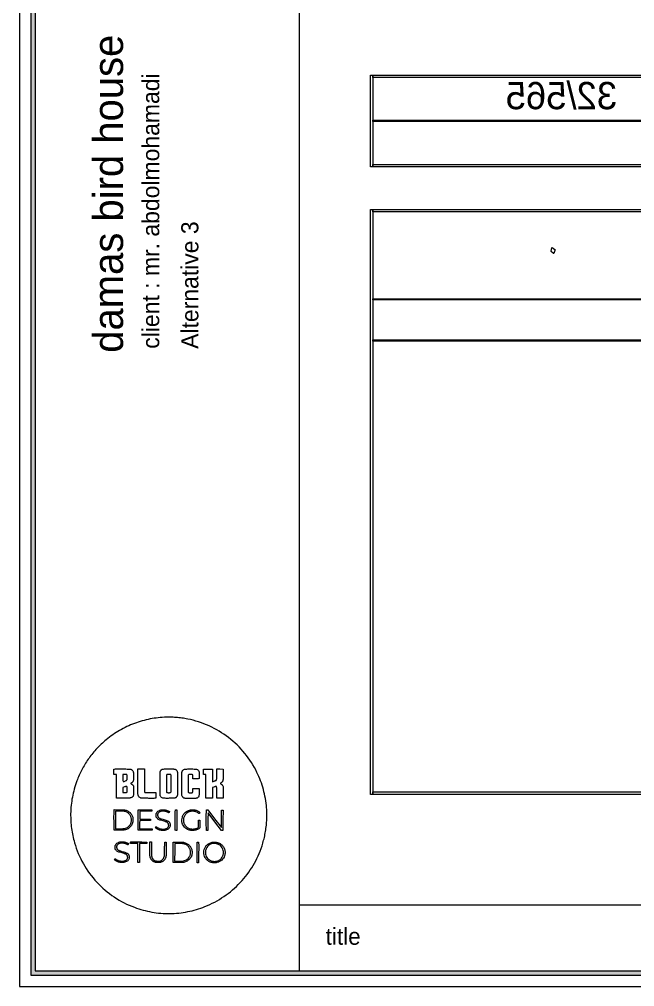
# Model space of a CAD drawing. Header units: metres. Extents: x 294 to 1101, y -498 to -355.
# Drawn here: x 742.37 to 752.9, y -409.02 to -392.48 of the extents above; entities that cross this region are included whole.
import ezdxf

# ---------------------------------------------------------------- set-up
doc = ezdxf.new("R2010")
doc.units = ezdxf.units.M
doc.layers.add('19-JARDINERIA', color=80, linetype='Continuous', lineweight=0)
doc.styles.add('alalala', font='bgothm.ttf', dxfattribs={"height": 0.2})
doc.styles.add('NASKHD', font='NASKHD.shx')

msp = doc.modelspace()

# ---------------------------------------------------------------- hatches: boundary and pattern name
at = {"layer": '19-JARDINERIA'}
h = msp.add_hatch(color=251, dxfattribs=at)
h.paths.add_polyline_path([(787.579, -377.005), (742.569, -377.005), (742.569, -408.823), (787.579, -408.823)])
h.paths.add_polyline_path([(787.502, -377.082), (742.646, -377.082), (742.646, -408.745), (787.502, -408.745)], flags=16)

# ---------------------------------------------------------------- linework, layer by layer
at = {"layer": '19-JARDINERIA', "color": 251}
for p, q in [((747.162, -377.005), (747.162, -408.745)), ((747.162, -407.621), (787.502, -407.621))]:
    msp.add_line(p, q, dxfattribs=at)
for points in [[(787.773, -376.811), (742.375, -376.811), (742.375, -409.017), (787.773, -409.017)], [(787.579, -377.005), (742.569, -377.005), (742.569, -408.823), (787.579, -408.823)], [(787.502, -377.082), (742.646, -377.082), (742.646, -408.745), (787.502, -408.745)], [(748.379, -393.438), (748.421, -393.438), (748.421, -395.006), (748.379, -395.006), (748.379, -393.438)], [(748.421, -393.438), (762.72, -393.438), (762.72, -393.48), (748.421, -393.48), (748.421, -393.438)], [(748.421, -394.207), (762.678, -394.207), (762.678, -394.228), (748.421, -394.228), (748.421, -394.207)], [(748.421, -394.964), (762.72, -394.964), (762.72, -395.006), (748.421, -395.006), (748.421, -394.964)], [(748.379, -395.734), (748.421, -395.734), (748.421, -405.73), (748.379, -405.73), (748.379, -395.734)], [(748.421, -395.734), (762.72, -395.734), (762.72, -395.775), (748.421, -395.775), (748.421, -395.734)], [(751.535, -396.423), (751.53, -396.434), (751.518, -396.467), (751.516, -396.485), (751.515, -396.488), (751.511, -396.485), (751.471, -396.454), (751.466, -396.451), (751.467, -396.448), (751.482, -396.391), (751.484, -396.383), (751.486, -396.386), (751.53, -396.42), (751.535, -396.423)], [(748.421, -397.26), (762.678, -397.26), (762.678, -397.28), (748.421, -397.28), (748.421, -397.26)], [(748.421, -397.962), (762.678, -397.962), (762.678, -397.983), (748.421, -397.983), (748.421, -397.962)], [(748.421, -405.689), (762.72, -405.689), (762.72, -405.73), (748.421, -405.73), (748.421, -405.689)]]:
    msp.add_lwpolyline(points, close=True, dxfattribs=at)
for points in [[(744.854, -404.413, 0.041698), (744.577, -404.449, 0.041727), (744.31, -404.53, 0.041739), (744.06, -404.654, 0.041776), (743.834, -404.818, 0.031335), (743.683, -404.966, 0.03116), (743.552, -405.131, 0.031255), (743.443, -405.311, 0.03198), (743.358, -405.501, 0.020392), (743.313, -405.639, 0.022073), (743.281, -405.776, 0.022032), (743.261, -405.916, 0.020157), (743.252, -406.061, 0.018155), (743.255, -406.188, 0.019099), (743.266, -406.312, 0.019137), (743.287, -406.435, 0.018391), (743.318, -406.557, 0.058754), (743.469, -406.916, 0.058098), (743.7, -407.231, 0.058063), (743.997, -407.484, 0.058546), (744.344, -407.661, 0.046043), (744.64, -407.742, 0.04583), (744.947, -407.767, 0.045841), (745.254, -407.735, 0.046108), (745.549, -407.648, 0.054866), (745.872, -407.476, 0.054622), (746.151, -407.238, 0.054648), (746.372, -406.945, 0.055021), (746.524, -406.612, 0.015337), (746.552, -406.514, 0.015571), (746.575, -406.415, 0.015221), (746.592, -406.313, 0.013286), (746.603, -406.205, 0.016781), (746.605, -406.16, 0.003885), (746.605, -406.083, 0.003903), (746.605, -406.007, 0.016478), (746.602, -405.961, 0.021157), (746.581, -405.8, 0.023704), (746.548, -405.646, 0.024033), (746.5, -405.499, 0.023043), (746.438, -405.355, 0.057962), (746.23, -405.029, 0.057585), (745.952, -404.76, 0.057632), (745.621, -404.56, 0.05824), (745.254, -404.443, 0.014782), (745.154, -404.427, 0.014774), (745.054, -404.416, 0.01482), (744.954, -404.412, 0.015111)], [(744.28, -405.3, -0.059046), (744.295, -405.306, -0.064503), (744.306, -405.316, -0.063038), (744.316, -405.329, -0.052581), (744.322, -405.345, -0.035992), (744.324, -405.354, -0.021113), (744.325, -405.365, -0.010202), (744.326, -405.382, -0.001459), (744.326, -405.418, -0.001527), (744.327, -405.452, -0.009007), (744.327, -405.47, -0.017216), (744.326, -405.481, -0.038332), (744.324, -405.49, -0.044505), (744.32, -405.504, -0.05456), (744.313, -405.515, -0.050594), (744.303, -405.526, -0.03134), (744.29, -405.536, 0.013037), (744.286, -405.539, 0.021259), (744.282, -405.541, 0.016667), (744.28, -405.544, 0.343639), (744.28, -405.545, 0.0964), (744.281, -405.545, 0.002963), (744.285, -405.548, 0.005724), (744.29, -405.552, 0.003918), (744.296, -405.556, -0.027645), (744.307, -405.564, -0.044972), (744.316, -405.573, -0.051047), (744.322, -405.582, -0.052588), (744.326, -405.592, -0.048208), (744.328, -405.6, -0.017179), (744.328, -405.612, -0.008514), (744.329, -405.631, -0.001236), (744.328, -405.67, -0.002714), (744.327, -405.717, -0.019197), (744.326, -405.739, -0.040799), (744.323, -405.753, -0.071712), (744.318, -405.764, -0.049264), (744.313, -405.771, -0.036447), (744.306, -405.777, -0.035932), (744.298, -405.783, -0.043254), (744.29, -405.786, -0.044611), (744.272, -405.791, -0.030039), (744.251, -405.794, -0.013319), (744.217, -405.795, -0.001576), (744.142, -405.795), (744.034, -405.795), (744.034, -405.593), (744.034, -405.391), (744.022, -405.391, -0.007826), (744.016, -405.391, -0.005984), (744.011, -405.391, -0.006054), (744.005, -405.39, -0.014191), (744.001, -405.39), (743.993, -405.389), (743.993, -405.343), (743.993, -405.298), (743.997, -405.297, -0.048374), (744, -405.297, -0.00016), (744.04, -405.296, -0.000889), (744.084, -405.296, -0.000557), (744.136, -405.296, -0.000514), (744.216, -405.297, -0.004698), (744.251, -405.297, -0.008642), (744.271, -405.298, -0.06747)], [(744.516, -405.495, 0.000328), (744.516, -405.612, 0.003103), (744.516, -405.662, 0.002168), (744.517, -405.693, 0.193099), (744.519, -405.697, 0.18334), (744.522, -405.699, 0.007882), (744.537, -405.7, 0.006391), (744.561, -405.7, 0.00075), (744.616, -405.7), (744.71, -405.7), (744.71, -405.748), (744.71, -405.797), (744.692, -405.798, -0.018339), (744.657, -405.799, -0.001582), (744.569, -405.798, -0.000673), (744.475, -405.797, -0.055283), (744.46, -405.795, -0.050464), (744.444, -405.79, -0.052118), (744.429, -405.781, -0.055006), (744.417, -405.77, -0.072459), (744.41, -405.757, -0.069353), (744.404, -405.739, -0.026197), (744.402, -405.713, -0.008188), (744.401, -405.663, -0.000462), (744.401, -405.511), (744.401, -405.296), (744.458, -405.296), (744.516, -405.296)], [(745.029, -405.298, -0.056866), (745.045, -405.304, -0.071784), (745.057, -405.312, -0.071837), (745.067, -405.324, -0.057056), (745.074, -405.339, -0.034608), (745.076, -405.348, -0.024553), (745.077, -405.358, -0.012031), (745.078, -405.373, -0.00174), (745.079, -405.404, -0.003989), (745.079, -405.433, -0.000891), (745.079, -405.483, -0.000925), (745.079, -405.541, -0.000894), (745.079, -405.599, -0.000367), (745.078, -405.693, -0.005963), (745.078, -405.725, -0.017732), (745.077, -405.742, -0.057558), (745.074, -405.753, -0.051877), (745.068, -405.766, -0.055884), (745.059, -405.778, -0.05551), (745.048, -405.787, -0.050012), (745.035, -405.794, -0.058453), (745.026, -405.796, -0.026551), (745.015, -405.797, -0.009255), (744.994, -405.798, -0.000667), (744.937, -405.798, -0.001563), (744.898, -405.799, -0.003388), (744.869, -405.798, -0.003108), (744.846, -405.798, -0.032054), (744.837, -405.797, -0.073099), (744.817, -405.791, -0.086592), (744.8, -405.779, -0.085558), (744.789, -405.763, -0.069419), (744.782, -405.742, -0.039837), (744.781, -405.722, -0.000286), (744.781, -405.553, -0.000459), (744.781, -405.388, -0.023763), (744.782, -405.356, -0.030316), (744.785, -405.342, -0.052134), (744.788, -405.331, -0.057182), (744.794, -405.321, -0.046033), (744.802, -405.313, -0.086422), (744.818, -405.302, -0.066053), (744.839, -405.297, -0.029049), (744.873, -405.295, -0.003624), (744.946, -405.295, -0.001426), (744.984, -405.295, -0.007292), (745.006, -405.296, -0.012917), (745.019, -405.297, -0.034131)], [(745.406, -405.301, -0.067475), (745.42, -405.307, -0.067518), (745.432, -405.318, -0.063309), (745.441, -405.331, -0.048857), (745.447, -405.348, -0.03915), (745.449, -405.356, -0.013628), (745.45, -405.367, -0.008772), (745.451, -405.383, -0.002304), (745.451, -405.41), (745.452, -405.461), (745.432, -405.462, -0.006648), (745.422, -405.463, -0.00242), (745.408, -405.463, -0.002399), (745.392, -405.463, -0.002863), (745.377, -405.463), (745.343, -405.463), (745.342, -405.433, 0.006279), (745.341, -405.412, 0.047723), (745.339, -405.402, 0.118885), (745.337, -405.396, 0.147402), (745.332, -405.393, 0.064274), (745.322, -405.392, 0.006437), (745.299, -405.392, 0.004299), (745.274, -405.392, 0.122112), (745.268, -405.394, 0.082282), (745.267, -405.395, 0.037303), (745.265, -405.398, 0.035631), (745.264, -405.4, 0.040749), (745.263, -405.403, 0.063653), (745.262, -405.409, 0.000995), (745.261, -405.443, 0.002246), (745.261, -405.488, 0.000897), (745.261, -405.549, 0.000562), (745.261, -405.626, 0.003889), (745.261, -405.663, 0.003795), (745.262, -405.687, 0.111544), (745.263, -405.693, 0.118299), (745.268, -405.698, 0.095612), (745.274, -405.701, 0.050103), (745.285, -405.702, 0.010251), (745.304, -405.703, 0.00347), (745.319, -405.703, 0.026474), (745.326, -405.702, 0.057755), (745.331, -405.701, 0.072742), (745.334, -405.699, 0.103263), (745.338, -405.694, 0.086675), (745.341, -405.689, 0.036817), (745.342, -405.678, 0.004478), (745.342, -405.656), (745.342, -405.628), (745.397, -405.628), (745.451, -405.628), (745.451, -405.665, -0.003433), (745.449, -405.701, -0.006518), (745.448, -405.729, -0.005661), (745.446, -405.751, -0.061372), (745.444, -405.76, -0.060172), (745.439, -405.771, -0.056861), (745.431, -405.781, -0.054174), (745.42, -405.789, -0.045883), (745.408, -405.796, -0.058714), (745.399, -405.798, -0.024739), (745.386, -405.799, -0.008506), (745.364, -405.799, -0.00059), (745.301, -405.799, -0.000571), (745.238, -405.799, -0.008771), (745.216, -405.799, -0.026418), (745.204, -405.798, -0.057706), (745.195, -405.796, -0.053755), (745.184, -405.79, -0.04569), (745.175, -405.782, -0.043916), (745.166, -405.772, -0.04141), (745.159, -405.76), (745.152, -405.747), (745.152, -405.559, -0.000676), (745.152, -405.477, -0.00162), (745.152, -405.416, -0.000863), (745.152, -405.369, -0.035696), (745.153, -405.359, -0.02665), (745.156, -405.345, -0.045075), (745.16, -405.334, -0.048463), (745.166, -405.325, -0.037141), (745.173, -405.316, -0.082526), (745.189, -405.304, -0.081378), (745.208, -405.299, -0.032187), (745.239, -405.297, -0.003066), (745.316, -405.296, -0.000882), (745.365, -405.297, -0.009372), (745.385, -405.297, -0.023617), (745.396, -405.299, -0.042447)], [(745.859, -405.386, -0.001902), (745.859, -405.447, -0.015552), (745.858, -405.476, -0.035144), (745.855, -405.493, -0.065957), (745.851, -405.506, -0.045523), (745.846, -405.514, -0.025906), (745.839, -405.522, -0.025523), (745.83, -405.53, -0.03524), (745.822, -405.536, 0.019089), (745.818, -405.539, 0.038569), (745.816, -405.541, 0.050353), (745.814, -405.543, 0.191994), (745.814, -405.544, 0.151611), (745.815, -405.546, 0.014249), (745.818, -405.549, 0.017241), (745.822, -405.552, 0.012721), (745.827, -405.556, -0.01051), (745.838, -405.563, -0.042377), (745.844, -405.569, -0.052572), (745.848, -405.575, -0.022466), (745.853, -405.583), (745.859, -405.595), (745.859, -405.696), (745.859, -405.796), (745.805, -405.796), (745.751, -405.796), (745.75, -405.701, 0.000698), (745.749, -405.643, 0.006998), (745.749, -405.62, 0.01284), (745.748, -405.606, 0.122831), (745.746, -405.601, 0.168586), (745.741, -405.597, 0.107061), (745.734, -405.596, 0.050627), (745.723, -405.598, 0.010002), (745.703, -405.605), (745.678, -405.614), (745.678, -405.705), (745.678, -405.795), (745.621, -405.795), (745.565, -405.795), (745.564, -405.778, -0.014705), (745.563, -405.766, -0.000406), (745.563, -405.712, -0.000836), (745.563, -405.648, -0.000573), (745.563, -405.576), (745.563, -405.391), (745.543, -405.391), (745.523, -405.39), (745.523, -405.344), (745.523, -405.298), (745.599, -405.298), (745.676, -405.297), (745.676, -405.406), (745.676, -405.514), (745.704, -405.505, 0.004385), (745.725, -405.497, 0.030307), (745.735, -405.493, 0.063352), (745.741, -405.489, 0.076956), (745.746, -405.484, 0.109274), (745.748, -405.478, 0.017341), (745.749, -405.466, 0.00782), (745.749, -405.443, 0.000685), (745.75, -405.387), (745.75, -405.296), (745.804, -405.296), (745.859, -405.297)], [(744.147, -405.452, 0.002221), (744.147, -405.475, 0.003704), (744.147, -405.495, 0.000552), (744.148, -405.512, 0.406646), (744.148, -405.513, 0.08267), (744.153, -405.512, 0.001498), (744.177, -405.504, 0.00197), (744.2, -405.495, 0.059127), (744.206, -405.493, 0.039972), (744.208, -405.491, 0.020829), (744.21, -405.489, 0.020578), (744.212, -405.486, 0.029459), (744.214, -405.484, 0.078838), (744.216, -405.479, 0.039123), (744.217, -405.473, 0.017029), (744.217, -405.462, 0.00204), (744.217, -405.439), (744.217, -405.4), (744.213, -405.395, 0.084595), (744.21, -405.393, 0.081607), (744.205, -405.392, 0.028435), (744.198, -405.391, 0.002101), (744.178, -405.391), (744.147, -405.391)], [(744.894, -405.394, 0.070318), (744.892, -405.396, 0.029422), (744.891, -405.399, 0.028391), (744.89, -405.402, 0.032811), (744.889, -405.405, 0.034229), (744.889, -405.411, 0.000366), (744.889, -405.452, 0.001159), (744.889, -405.498, 0.000753), (744.889, -405.552), (744.889, -405.691), (744.893, -405.695, 0.079498), (744.896, -405.697, 0.049002), (744.9, -405.699, 0.029759), (744.906, -405.7, 0.007661), (744.915, -405.701, 0.008601), (744.923, -405.702, 0.009308), (744.93, -405.702, 0.008886), (744.936, -405.703, 0.043789), (744.94, -405.702, 0.019897), (744.949, -405.7, 0.027605), (744.957, -405.698, 0.029884), (744.964, -405.695, 0.123269), (744.967, -405.692, 0.145365), (744.968, -405.688, 0.003815), (744.969, -405.665, 0.004071), (744.969, -405.628, 0.000513), (744.97, -405.547, 0.000799), (744.969, -405.482, 0.002518), (744.969, -405.438, 0.001196), (744.969, -405.406, 0.079511), (744.968, -405.4, 0.037007), (744.967, -405.398, 0.033047), (744.965, -405.396, 0.034579), (744.964, -405.394, 0.081582), (744.962, -405.393, 0.106279), (744.96, -405.392, 0.004361), (744.951, -405.392, 0.007425), (744.94, -405.391, 0.005182), (744.928, -405.391, 0.002529), (744.91, -405.391, 0.02212), (744.902, -405.392, 0.053537), (744.897, -405.393, 0.118772)], [(744.174, -405.603), (744.147, -405.612), (744.147, -405.655), (744.147, -405.698), (744.179, -405.698, 0.008433), (744.205, -405.697, 0.161241), (744.213, -405.694, 0.195562), (744.217, -405.687, 0.013428), (744.218, -405.665, 0.015461), (744.219, -405.644, 0.013967), (744.218, -405.622, 0.008942), (744.216, -405.603, 0.149434), (744.214, -405.597, 0.191285), (744.21, -405.595, 0.069558), (744.203, -405.595, 0.034893), (744.192, -405.597, 0.007014)], [(744.172, -405.996, -0.067071), (744.225, -406.013, -0.077828), (744.268, -406.043, -0.080234), (744.299, -406.085, -0.077425), (744.315, -406.134, -0.08701), (744.315, -406.201, -0.096903), (744.292, -406.261, -0.097985), (744.248, -406.308, -0.091063), (744.189, -406.335, -0.028566), (744.17, -406.339, -0.021148), (744.148, -406.341, -0.012961), (744.118, -406.342, -0.003088), (744.067, -406.342), (743.994, -406.342), (743.994, -406.204, -0.000886), (743.993, -406.149, -0.001025), (743.993, -406.096, -0.000914), (743.994, -406.051, -0.006059), (743.994, -406.029), (743.995, -405.991), (744.077, -405.992, -0.001409), (744.118, -405.992, -0.005296), (744.144, -405.993, -0.007815), (744.162, -405.994, -0.030155)], [(744.021, -406.099, -0.001149), (744.021, -406.136, -0.000783), (744.021, -406.178, -0.000789), (744.021, -406.219, -0.001591), (744.02, -406.251), (744.019, -406.318), (744.09, -406.317, 0.001523), (744.127, -406.317, 0.006455), (744.15, -406.316, 0.010037), (744.164, -406.315, 0.03849), (744.173, -406.314, 0.043707), (744.207, -406.302, 0.056856), (744.236, -406.286, 0.060078), (744.258, -406.264, 0.057999), (744.276, -406.238, 0.024507), (744.283, -406.221, 0.036685), (744.287, -406.206, 0.034068), (744.29, -406.19, 0.01773), (744.29, -406.17, 0.017465), (744.29, -406.148, 0.035583), (744.288, -406.131, 0.038286), (744.283, -406.116, 0.023802), (744.276, -406.098, 0.038483), (744.264, -406.078, 0.045973), (744.249, -406.061, 0.045689), (744.232, -406.046, 0.037251), (744.211, -406.034, 0.039262), (744.187, -406.025, 0.039794), (744.162, -406.02, 0.026274), (744.129, -406.017, 0.006926), (744.075, -406.016), (744.021, -406.016)], [(744.574, -405.994), (744.641, -405.995), (744.641, -406.002, -0.013798), (744.641, -406.005, -0.009073), (744.641, -406.008, -0.009131), (744.64, -406.011, -0.01735), (744.64, -406.014), (744.639, -406.02), (744.536, -406.018), (744.433, -406.017), (744.433, -406.085), (744.433, -406.154), (744.525, -406.154), (744.617, -406.155), (744.618, -406.167), (744.618, -406.178), (744.526, -406.178), (744.433, -406.178), (744.432, -406.217, 0.002056), (744.432, -406.234, 0.001371), (744.431, -406.253, 0.00138), (744.431, -406.272, 0.002706), (744.431, -406.287), (744.431, -406.32), (744.539, -406.32), (744.646, -406.32), (744.646, -406.332), (744.646, -406.344), (744.526, -406.344), (744.405, -406.344), (744.405, -406.206, -0.000881), (744.405, -406.15, -0.001021), (744.405, -406.098, -0.000909), (744.405, -406.053, -0.00607), (744.406, -406.031), (744.407, -405.993), (744.456, -405.993, -0.001705), (744.48, -405.993, -0.000776), (744.511, -405.993, -0.000769), (744.544, -405.994, -0.001057)], [(744.861, -405.995, -0.012324), (744.867, -405.996, -0.006493), (744.875, -405.998, -0.006456), (744.883, -405.999, -0.009892), (744.89, -406.001, -0.025226), (744.903, -406.006, -0.012166), (744.919, -406.013, -0.008172), (744.934, -406.02, -0.104626), (744.939, -406.024, -0.158469), (744.94, -406.025, -0.066919), (744.94, -406.028, -0.040853), (744.939, -406.031, -0.012467), (744.937, -406.036, -0.011997), (744.935, -406.04, -0.019796), (744.933, -406.043, -0.01467), (744.932, -406.046, -0.362052), (744.931, -406.046, -0.010082), (744.93, -406.045, -0.000157), (744.925, -406.043, -0.000419), (744.918, -406.039, -0.000277), (744.911, -406.036, 0.021198), (744.894, -406.028, 0.033964), (744.878, -406.023, 0.032992), (744.861, -406.02, 0.018656), (744.841, -406.018, 0.040633), (744.806, -406.02, 0.070188), (744.778, -406.027, 0.085456), (744.758, -406.041, 0.09772), (744.744, -406.06, 0.022935), (744.741, -406.066, 0.040789), (744.74, -406.071, 0.033558), (744.739, -406.077, 0.010848), (744.739, -406.086, 0.02987), (744.74, -406.099, 0.062161), (744.742, -406.108, 0.067177), (744.747, -406.116, 0.04056), (744.754, -406.125, 0.058402), (744.767, -406.135, 0.039794), (744.783, -406.143, 0.024182), (744.807, -406.151, 0.005946), (744.847, -406.162, -0.010468), (744.881, -406.172, -0.030325), (744.904, -406.181, -0.042307), (744.921, -406.19, -0.047764), (744.935, -406.202, -0.074768), (744.946, -406.217, -0.063784), (744.953, -406.236, -0.061525), (744.955, -406.256, -0.060349), (744.953, -406.276, -0.072466), (744.943, -406.299, -0.075425), (744.927, -406.318, -0.068731), (744.906, -406.332, -0.047185), (744.878, -406.343, -0.038729), (744.861, -406.346, -0.018903), (744.839, -406.348, -0.018837), (744.816, -406.347, -0.030589), (744.797, -406.345, -0.029224), (744.772, -406.34, -0.030124), (744.748, -406.331, -0.031969), (744.728, -406.321, -0.049327), (744.711, -406.309), (744.701, -406.3), (744.706, -406.293, 0.000212), (744.707, -406.29, 0.000231), (744.709, -406.287, 0.000216), (744.711, -406.284, 0.001141), (744.712, -406.283, -0.296279), (744.713, -406.282, -0.091505), (744.715, -406.283, -0.040165), (744.719, -406.285, -0.008394), (744.724, -406.29, 0.039562), (744.74, -406.3, 0.028838), (744.758, -406.309, 0.028038), (744.778, -406.317, 0.030737), (744.798, -406.322, 0.032984), (744.813, -406.323, 0.01349), (744.833, -406.323, 0.013445), (744.853, -406.323, 0.034453), (744.867, -406.321, 0.045244), (744.886, -406.315, 0.056803), (744.902, -406.306, 0.061567), (744.914, -406.295, 0.070593), (744.923, -406.281, 0.022451), (744.926, -406.275, 0.038415), (744.927, -406.27, 0.033901), (744.928, -406.265, 0.013598), (744.928, -406.257, 0.037622), (744.927, -406.245, 0.055484), (744.924, -406.234, 0.059628), (744.919, -406.226, 0.053231), (744.912, -406.218, 0.043098), (744.9, -406.208, 0.043868), (744.886, -406.201, 0.028273), (744.866, -406.194, 0.007066), (744.834, -406.185, -0.00898), (744.791, -406.173, -0.031871), (744.764, -406.163, -0.04873), (744.745, -406.152, -0.0573), (744.729, -406.138, -0.04017), (744.722, -406.128, -0.053176), (744.717, -406.118, -0.048647), (744.714, -406.106, -0.027056), (744.712, -406.092, -0.025976), (744.712, -406.078, -0.040785), (744.714, -406.067, -0.041173), (744.717, -406.056, -0.027118), (744.723, -406.044, -0.111272), (744.744, -406.02, -0.074821), (744.776, -406.002, -0.065866), (744.817, -405.994, -0.054101)], [(745.068, -406.056, -0.002465), (745.068, -406.087, -0.000803), (745.068, -406.132, -0.0008), (745.068, -406.183, -0.000901), (745.067, -406.231), (745.066, -406.346), (745.054, -406.346), (745.041, -406.345), (745.041, -406.208, -0.000882), (745.04, -406.152, -0.001023), (745.04, -406.099, -0.00091), (745.041, -406.055, -0.006066), (745.041, -406.032), (745.042, -405.995), (745.055, -405.995), (745.068, -405.996)], [(745.363, -405.995, -0.030605), (745.388, -406, -0.032879), (745.411, -406.007, -0.034031), (745.432, -406.017, -0.038646), (745.45, -406.03, -0.005718), (745.455, -406.034, -0.00885), (745.46, -406.038, -0.003903), (745.464, -406.041, -0.208923), (745.464, -406.042, -0.174443), (745.464, -406.043, -0.006664), (745.461, -406.046, -0.011255), (745.459, -406.049, -0.00762), (745.455, -406.052), (745.447, -406.06), (745.443, -406.056, 0.047186), (745.437, -406.051, 0.014683), (745.428, -406.044, 0.015177), (745.417, -406.037, 0.026172), (745.407, -406.032, 0.05074), (745.381, -406.023, 0.038572), (745.352, -406.019, 0.037661), (745.321, -406.019, 0.0417), (745.292, -406.024, 0.035442), (745.279, -406.028, 0.017971), (745.264, -406.035, 0.017899), (745.249, -406.043, 0.028868), (745.238, -406.051, 0.049173), (745.219, -406.068, 0.044992), (745.203, -406.09, 0.043992), (745.192, -406.114, 0.042562), (745.184, -406.139, 0.038157), (745.182, -406.155, 0.017544), (745.182, -406.176, 0.017469), (745.183, -406.196, 0.041874), (745.186, -406.211, 0.044724), (745.193, -406.231, 0.030404), (745.205, -406.253, 0.030639), (745.219, -406.272, 0.050626), (745.233, -406.287, 0.038552), (745.255, -406.302, 0.04432), (745.278, -406.313, 0.04335), (745.303, -406.32, 0.034282), (745.331, -406.323, 0.030736), (745.358, -406.322, 0.03875), (745.382, -406.318, 0.041329), (745.404, -406.311, 0.045033), (745.425, -406.3), (745.436, -406.293), (745.436, -406.232), (745.436, -406.171), (745.448, -406.172), (745.461, -406.172), (745.462, -406.238), (745.462, -406.304), (745.455, -406.31, -0.042464), (745.431, -406.326, -0.045284), (745.406, -406.337, -0.042718), (745.377, -406.344, -0.031191), (745.345, -406.347, -0.016351), (745.323, -406.347, -0.027617), (745.305, -406.346, -0.029261), (745.288, -406.342, -0.021454), (745.269, -406.337, -0.060219), (745.232, -406.318, -0.059339), (745.2, -406.291, -0.059872), (745.176, -406.258, -0.063479), (745.16, -406.22, -0.067419), (745.154, -406.168, -0.069592), (745.162, -406.118, -0.071269), (745.183, -406.072, -0.076631), (745.215, -406.036, -0.054514), (745.247, -406.015, -0.050972), (745.284, -406, -0.050144), (745.323, -405.994, -0.049255)], [(745.712, -406.147), (745.829, -406.297), (745.83, -406.253, 0.003119), (745.83, -406.23, 0.000795), (745.83, -406.191, 0.00081), (745.831, -406.147, 0.000821), (745.831, -406.104), (745.831, -405.998), (745.844, -405.998), (745.858, -405.998), (745.857, -406.173), (745.857, -406.347), (745.845, -406.347), (745.834, -406.347), (745.717, -406.197), (745.601, -406.047), (745.6, -406.152, 0.000182), (745.599, -406.196, 0.000177), (745.599, -406.24, 0.000174), (745.599, -406.278, 0.000652), (745.598, -406.303), (745.598, -406.348), (745.585, -406.348), (745.573, -406.347), (745.572, -406.209, -0.000883), (745.572, -406.154, -0.001023), (745.572, -406.101, -0.000911), (745.572, -406.056, -0.006066), (745.573, -406.034), (745.574, -405.996), (745.585, -405.997), (745.595, -405.997)], [(744.16, -406.542, -0.012324), (744.166, -406.543, -0.006493), (744.174, -406.545, -0.006456), (744.182, -406.547, -0.009892), (744.189, -406.549, -0.025226), (744.202, -406.553, -0.012166), (744.218, -406.56, -0.008172), (744.234, -406.567, -0.104626), (744.238, -406.571, -0.158469), (744.239, -406.573, -0.066919), (744.239, -406.575, -0.040853), (744.238, -406.579, -0.012467), (744.236, -406.584, -0.011997), (744.234, -406.587, -0.019796), (744.232, -406.591, -0.01467), (744.231, -406.593, -0.362052), (744.23, -406.593, -0.010082), (744.229, -406.593, -0.000157), (744.224, -406.59, -0.000419), (744.218, -406.587, -0.000277), (744.21, -406.583, 0.021198), (744.193, -406.575, 0.033964), (744.177, -406.57, 0.032992), (744.16, -406.567, 0.018656), (744.14, -406.566, 0.040633), (744.105, -406.567, 0.070188), (744.078, -406.575, 0.085456), (744.057, -406.588, 0.09772), (744.043, -406.607, 0.022935), (744.041, -406.613, 0.040789), (744.039, -406.618, 0.033558), (744.038, -406.624, 0.010848), (744.038, -406.633, 0.02987), (744.039, -406.646, 0.062161), (744.041, -406.656, 0.067177), (744.046, -406.664, 0.04056), (744.053, -406.672, 0.058402), (744.066, -406.682, 0.039794), (744.082, -406.69, 0.024182), (744.106, -406.698, 0.005946), (744.146, -406.71, -0.010468), (744.18, -406.72, -0.030325), (744.203, -406.728, -0.042307), (744.22, -406.738, -0.047764), (744.234, -406.75, -0.074768), (744.245, -406.765, -0.063784), (744.252, -406.783, -0.061525), (744.255, -406.803, -0.060349), (744.252, -406.824, -0.072466), (744.242, -406.847, -0.075425), (744.227, -406.865, -0.068731), (744.205, -406.88, -0.047185), (744.177, -406.89, -0.038729), (744.16, -406.893, -0.018903), (744.138, -406.895, -0.018837), (744.115, -406.895, -0.030589), (744.096, -406.893, -0.029224), (744.071, -406.887, -0.030124), (744.047, -406.879, -0.031969), (744.027, -406.868, -0.049327), (744.01, -406.856), (744, -406.847), (744.005, -406.84, 0.000212), (744.007, -406.837, 0.000231), (744.008, -406.834, 0.000216), (744.01, -406.832, 0.001141), (744.011, -406.83, -0.296279), (744.012, -406.83, -0.091505), (744.014, -406.83, -0.040165), (744.018, -406.832, -0.008394), (744.023, -406.837, 0.039562), (744.039, -406.847, 0.028838), (744.057, -406.857, 0.028038), (744.077, -406.864, 0.030737), (744.097, -406.869, 0.032984), (744.112, -406.87, 0.01349), (744.132, -406.871, 0.013445), (744.152, -406.87, 0.034453), (744.166, -406.868, 0.045244), (744.185, -406.862, 0.056803), (744.201, -406.854, 0.061567), (744.214, -406.842, 0.070593), (744.222, -406.829, 0.022451), (744.225, -406.823, 0.038415), (744.226, -406.818, 0.033901), (744.227, -406.812, 0.013598), (744.227, -406.804, 0.037622), (744.226, -406.792, 0.055484), (744.223, -406.782, 0.059628), (744.218, -406.773, 0.053231), (744.211, -406.765, 0.043098), (744.199, -406.755, 0.043868), (744.185, -406.748, 0.028273), (744.165, -406.741, 0.007066), (744.133, -406.732, -0.00898), (744.09, -406.72, -0.031871), (744.063, -406.71, -0.04873), (744.044, -406.699, -0.0573), (744.028, -406.686, -0.04017), (744.021, -406.676, -0.053176), (744.016, -406.665, -0.048647), (744.013, -406.654, -0.027056), (744.011, -406.639, -0.025976), (744.011, -406.626, -0.040785), (744.013, -406.614, -0.041173), (744.016, -406.603, -0.027118), (744.022, -406.591, -0.111272), (744.043, -406.567, -0.074821), (744.075, -406.55, -0.065866), (744.116, -406.541, -0.054101)], [(744.499, -406.545), (744.555, -406.546), (744.554, -406.558), (744.554, -406.57), (744.492, -406.569), (744.43, -406.568), (744.429, -406.643, 0.001414), (744.428, -406.678, 0.000722), (744.428, -406.722, 0.000717), (744.428, -406.767, 0.001077), (744.428, -406.806), (744.428, -406.895), (744.414, -406.895), (744.401, -406.895), (744.401, -406.732), (744.401, -406.569), (744.338, -406.569), (744.276, -406.569), (744.276, -406.557, -0.009794), (744.276, -406.553, -0.013945), (744.276, -406.549, -0.009871), (744.276, -406.546, -0.164193), (744.277, -406.545, -0.198766), (744.28, -406.544, -0.000132), (744.361, -406.544, -0.001805), (744.437, -406.544, -0.003426)], [(744.632, -406.655, 0.001473), (744.633, -406.73, 0.01178), (744.634, -406.765, 0.025978), (744.636, -406.786, 0.042581), (744.64, -406.804, 0.081647), (744.657, -406.835, 0.096001), (744.681, -406.857, 0.087821), (744.714, -406.869, 0.057286), (744.754, -406.872, 0.063353), (744.79, -406.866, 0.09075), (744.819, -406.851, 0.092774), (744.84, -406.827, 0.069109), (744.853, -406.795, 0.034754), (744.855, -406.784, 0.018118), (744.857, -406.771, 0.008223), (744.858, -406.749, 0.001025), (744.858, -406.702, 0.000533), (744.859, -406.669, 0.000491), (744.859, -406.635, 0.00049), (744.86, -406.604, 0.001628), (744.86, -406.584), (744.86, -406.546), (744.873, -406.546), (744.887, -406.546), (744.887, -406.649, -0.001565), (744.886, -406.69, -0.002212), (744.886, -406.727, -0.001706), (744.885, -406.758, -0.020085), (744.885, -406.77, -0.017039), (744.882, -406.787, -0.022715), (744.879, -406.802, -0.023958), (744.875, -406.816, -0.02312), (744.869, -406.83, -0.017877), (744.864, -406.838, -0.029885), (744.86, -406.845, -0.026452), (744.854, -406.852, -0.010857), (744.846, -406.86, -0.022334), (744.834, -406.871, -0.039049), (744.822, -406.879, -0.038508), (744.81, -406.885, -0.021053), (744.794, -406.891, -0.016156), (744.784, -406.894, -0.033275), (744.775, -406.895, -0.021473), (744.765, -406.896, -0.003479), (744.745, -406.896, -0.003479), (744.725, -406.896, -0.021473), (744.715, -406.895, -0.033275), (744.707, -406.894, -0.016156), (744.697, -406.891, -0.021053), (744.681, -406.885, -0.038508), (744.668, -406.879, -0.039049), (744.657, -406.871, -0.022334), (744.644, -406.86, -0.010786), (744.636, -406.852, -0.026642), (744.631, -406.845, -0.030233), (744.626, -406.838, -0.01805), (744.622, -406.83, -0.025564), (744.616, -406.815, -0.02554), (744.611, -406.8, -0.024644), (744.608, -406.783, -0.020555), (744.606, -406.766, -0.012751), (744.606, -406.753, -0.001173), (744.605, -406.722, -0.001513), (744.605, -406.685, -0.001186), (744.605, -406.645), (744.606, -406.544), (744.619, -406.544), (744.632, -406.544)], [(745.182, -406.55, -0.067071), (745.235, -406.568, -0.077828), (745.278, -406.598, -0.080234), (745.309, -406.639, -0.077425), (745.325, -406.688, -0.08701), (745.325, -406.755, -0.096903), (745.302, -406.815, -0.097985), (745.258, -406.862, -0.091063), (745.199, -406.89, -0.028566), (745.179, -406.894, -0.021148), (745.158, -406.896, -0.012961), (745.128, -406.897, -0.003088), (745.077, -406.897), (745.004, -406.896), (745.003, -406.758, -0.000886), (745.003, -406.703, -0.001025), (745.003, -406.65, -0.000914), (745.004, -406.605, -0.006059), (745.004, -406.583), (745.005, -406.545), (745.087, -406.546, -0.001409), (745.128, -406.547, -0.005296), (745.154, -406.548, -0.007815), (745.172, -406.549, -0.030155)], [(745.031, -406.654, -0.001149), (745.031, -406.691, -0.000783), (745.031, -406.733, -0.000789), (745.031, -406.773, -0.001591), (745.03, -406.805), (745.029, -406.873), (745.1, -406.872, 0.001523), (745.137, -406.871, 0.006455), (745.16, -406.871, 0.010037), (745.174, -406.87, 0.03849), (745.183, -406.868, 0.043707), (745.217, -406.857, 0.056856), (745.246, -406.84, 0.060078), (745.268, -406.819, 0.057999), (745.286, -406.792, 0.024507), (745.293, -406.776, 0.036685), (745.297, -406.761, 0.034068), (745.3, -406.745, 0.01773), (745.3, -406.724, 0.017465), (745.3, -406.702, 0.035583), (745.298, -406.686, 0.038286), (745.293, -406.67, 0.023802), (745.286, -406.653, 0.038483), (745.274, -406.632, 0.045973), (745.259, -406.615, 0.045689), (745.242, -406.601, 0.037251), (745.221, -406.589, 0.039262), (745.197, -406.579, 0.039794), (745.172, -406.574, 0.026274), (745.138, -406.571, 0.006926), (745.085, -406.57), (745.031, -406.57)], [(745.441, -406.608, -0.002465), (745.441, -406.639, -0.000803), (745.441, -406.685, -0.0008), (745.44, -406.735, -0.000901), (745.44, -406.784), (745.439, -406.899), (745.426, -406.898), (745.414, -406.898), (745.413, -406.76, -0.000882), (745.413, -406.705, -0.001023), (745.413, -406.652, -0.00091), (745.413, -406.607, -0.006066), (745.414, -406.585), (745.415, -406.547), (745.427, -406.548), (745.44, -406.548)], [(745.757, -406.552, -0.017187), (745.773, -406.556, -0.021268), (745.788, -406.562, -0.022146), (745.802, -406.568, -0.02193), (745.815, -406.576, -0.085196), (745.856, -406.615, -0.082508), (745.883, -406.666, -0.081003), (745.892, -406.723, -0.077933), (745.883, -406.781, -0.065801), (745.864, -406.821, -0.06402), (745.836, -406.854, -0.063128), (745.8, -406.879, -0.060869), (745.758, -406.896, -0.03461), (745.742, -406.898, -0.015553), (745.72, -406.9, -0.015592), (745.698, -406.9, -0.031642), (745.681, -406.899, -0.037619), (745.652, -406.892, -0.041305), (745.626, -406.882, -0.041495), (745.602, -406.867, -0.038642), (745.579, -406.849, -0.06886), (745.551, -406.811, -0.067904), (745.533, -406.767, -0.067082), (745.528, -406.72, -0.064497), (745.536, -406.672, -0.074373), (745.556, -406.626, -0.073498), (745.59, -406.589, -0.072077), (745.633, -406.562, -0.067304), (745.684, -406.547, -0.033428), (745.7, -406.546, -0.016323), (745.72, -406.547, -0.016332), (745.741, -406.549, -0.031785)], [(745.688, -406.572, 0.07398), (745.646, -406.584, 0.073431), (745.608, -406.607, 0.073369), (745.579, -406.64, 0.073653), (745.561, -406.68, 0.04022), (745.558, -406.695, 0.016971), (745.556, -406.714, 0.017061), (745.556, -406.734, 0.034701), (745.557, -406.75, 0.071201), (745.57, -406.79, 0.072826), (745.593, -406.825, 0.071561), (745.625, -406.852, 0.065178), (745.665, -406.87, 0.016297), (745.674, -406.873, 0.031445), (745.682, -406.874, 0.02153), (745.692, -406.875, 0.004176), (745.71, -406.875, 0.00409), (745.728, -406.875, 0.022354), (745.738, -406.874, 0.03264), (745.746, -406.873, 0.015596), (745.756, -406.87, 0.046026), (745.786, -406.858, 0.054412), (745.812, -406.841, 0.055315), (745.832, -406.819, 0.050208), (745.849, -406.792, 0.018551), (745.856, -406.776, 0.031615), (745.86, -406.763, 0.031435), (745.863, -406.749, 0.018093), (745.864, -406.732, 0.067093), (745.86, -406.687, 0.07628), (745.845, -406.646, 0.077302), (745.818, -406.612, 0.071482), (745.781, -406.587, 0.017693), (745.768, -406.581, 0.026518), (745.756, -406.577, 0.025741), (745.744, -406.574, 0.015433), (745.729, -406.572, 0.008446), (745.717, -406.571, 0.021536), (745.709, -406.571, 0.020331), (745.701, -406.571, 0.006824)]]:
    msp.add_lwpolyline(points, format="xyb", close=True, dxfattribs=at)

# ---------------------------------------------------------------- texts
at = {"layer": '19-JARDINERIA', "color": 251, "style": 'alalala'}
for s, height, p in [('damas bird house', 0.51146, (744.148, -398.183)), ('client : mr. abdolmohamadi', 0.29316, (744.767, -398.114)), ('Alternative 3', 0.29316, (745.436, -398.116))]:
    msp.add_text(s, height=height, rotation=90, dxfattribs=at).set_placement(p)
at = {"layer": '19-JARDINERIA', "color": 251, "style": 'NASKHD', "text_generation_flag": 2}
msp.add_text('32/565', height=0.466, dxfattribs=at).set_placement((752.596, -394.02))
at = {"layer": '19-JARDINERIA', "color": 251, "style": 'alalala'}
msp.add_text('title ', height=0.2877, dxfattribs=at).set_placement((747.613, -408.301))

doc.saveas('drawing.dxf')
